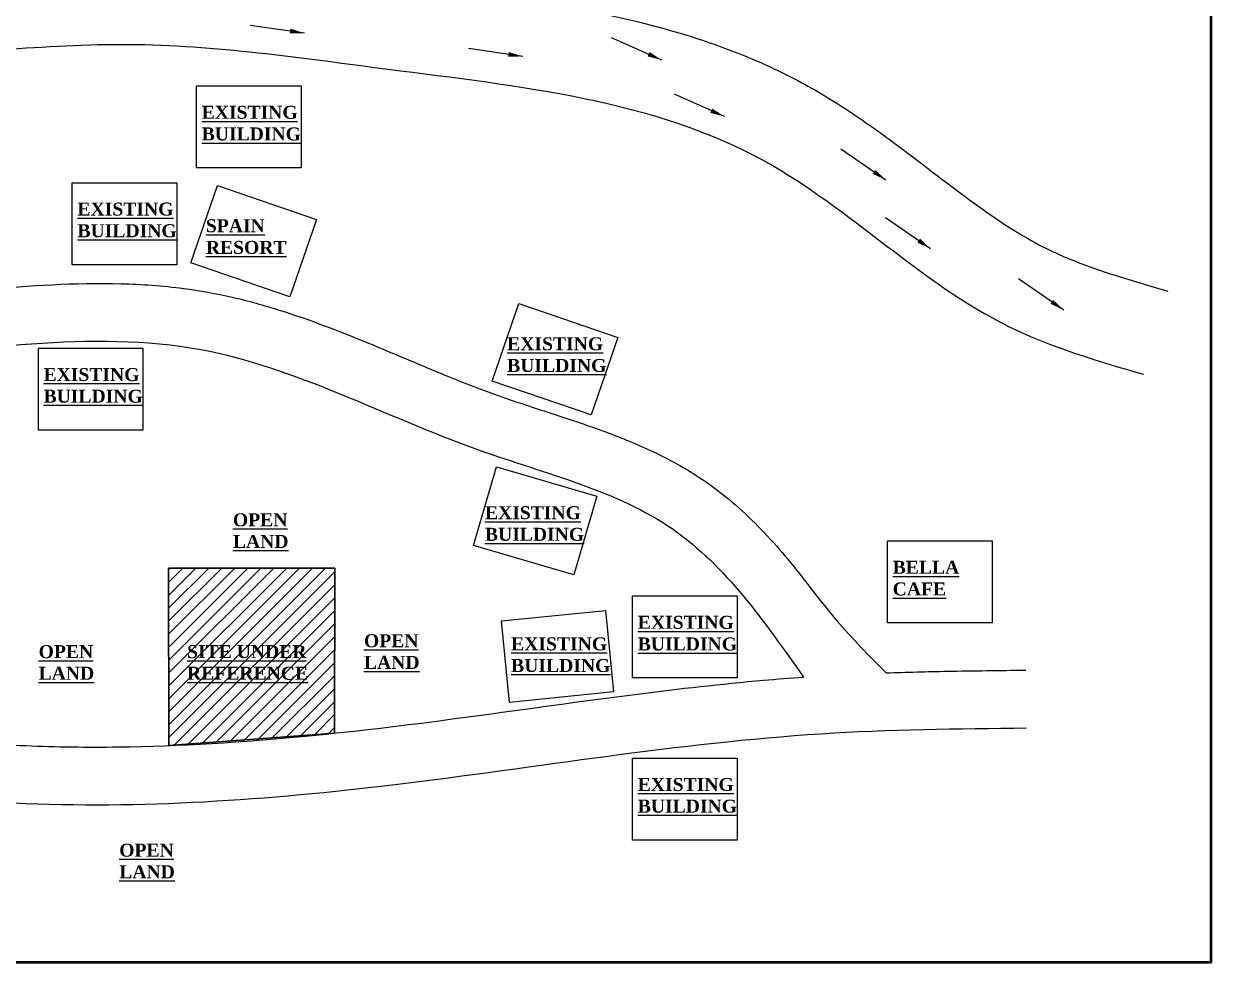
# Model space of a CAD drawing. Header units: metres. Extents: x 0 to 242, y 0 to 134.
# Drawn here: x 158.65 to 199.78, y 79.87 to 112.39 of the extents above; entities that cross this region are included whole.
import ezdxf

# ---------------------------------------------------------------- set-up
doc = ezdxf.new("R2010")
doc.units = ezdxf.units.M
doc.header["$MEASUREMENT"] = 0
doc.linetypes.add('CENTER2', pattern=[28.575, 19.05, -3.175, 3.175, -3.175])
doc.layers.add('BOUNDARY', color=2, linetype='CENTER2', lineweight=30)
doc.layers.add('LOCATION_PLAN', color=7, linetype='Continuous', lineweight=50)
doc.styles.get("Standard").update_dxf_attribs({"font": 'arial.ttf'})
doc.dimstyles.get("Standard").update_dxf_attribs({"dimtxt": 0.18, "dimasz": 0.18, "dimexe": 0.18, "dimexo": 0.0625, "dimgap": 0.09, "dimtad": 0, "dimtih": 1, "dimtoh": 1, "dimdec": 4, "dimzin": 0, "dimdsep": 46, "dimtxsty": 'Standard', "dimcen": 0.09, "dimadec": 0, "dimazin": 0, "dimtfac": 1, "dimtdec": 4, "dimtofl": 0, "dimtmove": 0, "dimatfit": 3, "dimfxl": 1, "dimtolj": 1, "dimtzin": 0, "dimarcsym": 0})

msp = doc.modelspace()

# ---------------------------------------------------------------- hatches: boundary and pattern name
h = msp.add_hatch()
h.set_pattern_fill('ANSI31', color=256, scale=0.1)
h.set_pattern_definition([(45, (-5412.08798, -494.63956), (-0.224506403, 0.224506403), [])])
edge = h.paths.add_edge_path()
edge.add_line((169.42, 93.528), (163.662, 93.528))
edge.add_line((163.662, 93.528), (163.674, 87.376))
edge.add_line((163.674, 87.376), (166.283, 87.523))
edge.add_spline(control_points=[(166.283, 87.523), (166.992, 87.575), (167.701, 87.635), (168.748, 87.735), (169.084, 87.769), (169.42, 87.804)], knot_values=[40.5932, 40.5932, 40.5932, 40.5932, 42.768324, 42.768324, 43.796543, 43.796543, 43.796543, 43.796543], degree=3, periodic=0)
edge.add_line((169.42, 87.804), (169.42, 93.528))
h.paths.add_polyline_path([(164.157, 89.398), (168.511, 89.398), (168.511, 91.111), (164.157, 91.111)], flags=24)

# ---------------------------------------------------------------- linework, layer by layer
for points in [[(164.631, 110.231), (168.252, 110.231), (168.252, 107.389), (164.631, 107.389)], [(160.329, 106.878), (163.949, 106.878), (163.949, 104.037), (160.329, 104.037)], [(165.363, 106.785), (168.786, 105.608), (167.862, 102.921), (164.438, 104.099)], [(175.8, 102.694), (179.223, 101.516), (178.299, 98.83), (174.875, 100.007)], [(159.154, 101.143), (162.774, 101.143), (162.774, 98.302), (159.154, 98.302)], [(175.022, 97.033), (178.496, 96.014), (177.696, 93.288), (174.222, 94.306)], [(188.566, 94.466), (192.187, 94.466), (192.187, 91.625), (188.566, 91.625)], [(179.736, 92.558), (183.357, 92.558), (183.357, 89.717), (179.736, 89.717)], [(175.191, 91.692), (178.793, 92.058), (179.08, 89.232), (175.478, 88.866)], [(179.736, 86.94), (183.357, 86.94), (183.357, 84.099), (179.736, 84.099)]]:
    msp.add_lwpolyline(points, close=True)
for points, knots in [([(130.119, 114.666), (130.753, 114.705), (131.391, 114.744), (133.313, 114.855), (134.608, 114.922), (137.042, 115), (138.177, 115.017), (140.089, 114.995), (140.865, 114.971), (142.392, 114.896), (143.147, 114.847), (145.389, 114.683), (146.851, 114.552), (149.302, 114.373), (150.307, 114.312), (151.854, 114.261), (152.406, 114.251), (153.398, 114.255), (153.838, 114.265), (154.739, 114.299), (155.197, 114.323), (156.589, 114.406), (157.543, 114.477), (159.433, 114.597), (160.365, 114.647), (161.918, 114.676), (162.53, 114.674), (163.737, 114.638), (164.333, 114.605), (166.107, 114.477), (167.266, 114.35), (169.387, 114.088), (170.353, 113.957), (171.781, 113.771), (172.252, 113.711), (173.208, 113.589), (173.692, 113.528), (175.157, 113.334), (176.151, 113.193), (178.769, 112.742), (180.41, 112.385), (182.691, 111.639), (183.344, 111.396), (184.483, 110.906), (184.972, 110.674), (185.773, 110.25), (186.088, 110.072), (186.695, 109.706), (186.99, 109.519), (187.851, 108.948), (188.394, 108.556), (189.858, 107.465), (190.732, 106.775), (192.406, 105.561), (193.204, 105.039), (194.164, 104.551), (194.348, 104.464), (194.735, 104.293), (194.935, 104.21), (195.553, 103.968), (195.991, 103.816), (197.027, 103.484), (197.639, 103.305), (198.276, 103.12)], [0, 0, 0, 0, 1.903306, 1.903306, 5.709918, 5.709918, 8.987782, 8.987782, 11.18581, 11.18581, 13.383838, 13.383838, 17.779894, 17.779894, 20.918064, 20.918064, 22.687139, 22.687139, 24.123617, 24.123617, 25.560096, 25.560096, 28.433053, 28.433053, 31.102307, 31.102307, 32.780605, 32.780605, 34.458902, 34.458902, 37.815498, 37.815498, 40.697401, 40.697401, 42.113867, 42.113867, 43.530333, 43.530333, 46.363264, 46.363264, 50.928437, 50.928437, 52.765988, 52.765988, 54.1685, 54.1685, 55.089497, 55.089497, 56.010494, 56.010494, 57.852487, 57.852487, 61.184748, 61.184748, 64.517009, 64.517009, 65.303318, 65.303318, 66.089627, 66.089627, 67.662246, 67.662246, 69.636776, 69.636776, 69.636776, 69.636776]), ([(130.302, 111.671), (133.674, 111.878), (141.42, 112.354), (152.057, 110.74), (162.393, 112.084), (172.653, 110.54), (183.997, 109.413), (190.946, 102.129), (195.834, 100.706), (197.437, 100.239)], [0, 0, 0, 0, 10.115312, 23.237999, 32.017872, 41.041879, 54.49433, 64.670909, 69.636776, 69.636776, 69.636776, 69.636776]), ([(129.727, 87.64), (130.846, 89.564), (131.044, 89.959), (131.651, 91.151), (132.074, 91.957), (132.952, 93.473), (133.397, 94.184), (134.445, 95.664), (135.06, 96.426), (136.397, 97.861), (137.121, 98.536), (138.588, 99.693), (139.321, 100.188), (140.605, 100.898), (141.136, 101.151), (142.222, 101.585), (142.771, 101.763), (144.861, 102.321), (146.404, 102.49), (149.421, 102.676), (150.898, 102.693), (152.725, 102.785), (153.129, 102.811), (153.951, 102.872), (154.364, 102.907), (155.611, 103.019), (156.453, 103.102), (158.848, 103.313), (160.421, 103.422), (162.736, 103.359), (163.457, 103.308), (164.745, 103.141), (165.315, 103.039), (166.425, 102.784), (166.967, 102.633), (168.564, 102.13), (169.586, 101.731), (171.275, 101.036), (171.954, 100.746), (173.28, 100.194), (173.926, 99.931), (174.909, 99.563), (175.247, 99.442), (175.946, 99.205), (176.304, 99.088), (177.397, 98.731), (178.151, 98.487), (179.461, 97.996), (180.014, 97.769), (181.103, 97.242), (181.64, 96.943), (182.517, 96.352), (182.857, 96.09), (183.499, 95.545), (183.803, 95.26), (184.669, 94.379), (185.188, 93.758), (186.25, 92.384), (186.778, 91.626), (188.515, 89.896)], [0, 0, 0, 0, 1.314133, 1.314133, 3.9424, 3.9424, 6.264306, 6.264306, 8.856891, 8.856891, 11.449477, 11.449477, 13.756642, 13.756642, 15.280705, 15.280705, 16.804769, 16.804769, 21.081677, 21.081677, 25.358586, 25.358586, 26.596953, 26.596953, 27.83532, 27.83532, 30.312055, 30.312055, 34.808645, 34.808645, 36.821779, 36.821779, 38.390388, 38.390388, 39.958996, 39.958996, 43.096213, 43.096213, 45.2729, 45.2729, 47.389234, 47.389234, 48.51354, 48.51354, 49.637846, 49.637846, 51.886458, 51.886458, 53.507388, 53.507388, 55.102608, 55.102608, 56.192204, 56.192204, 57.281799, 57.281799, 59.46099, 59.46099, 62.047756, 62.047756, 62.047756, 62.047756]), ([(132.44, 88.278), (133.43, 90.258), (135.684, 94.763), (142.567, 100.953), (153.335, 100.341), (164.442, 102.468), (173.29, 97.594), (181.509, 95.672), (184.301, 91.679), (185.651, 89.748)], [0, 0, 0, 0, 6.659111, 15.148767, 25.759094, 37.720666, 47.936407, 55.223622, 62.047756, 62.047756, 62.047756, 62.047756]), ([(132.44, 88.278), (133.984, 88.58), (135.541, 88.769), (138.702, 88.976), (140.305, 88.988), (143.46, 88.881), (145.01, 88.763), (148.062, 88.458), (149.567, 88.274), (152.555, 87.912), (154.038, 87.735), (156.583, 87.498), (157.649, 87.419), (159.778, 87.328), (160.849, 87.315), (164.072, 87.358), (166.238, 87.495), (170.312, 87.885), (172.214, 88.122), (176.042, 88.639), (177.968, 88.915), (181.355, 89.344), (182.809, 89.511), (184.732, 89.68), (185.191, 89.716), (185.651, 89.748)], [6.900938, 6.900938, 6.900938, 6.900938, 11.345688, 11.345688, 15.92741, 15.92741, 20.423532, 20.423532, 24.919655, 24.919655, 29.461116, 29.461116, 32.787918, 32.787918, 36.11472, 36.11472, 42.768324, 42.768324, 48.584118, 48.584118, 54.399912, 54.399912, 58.718648, 58.718648, 60.065588, 60.065588, 60.065588, 60.065588]), ([(188.515, 89.896), (189.225, 89.92), (189.933, 89.938), (191.55, 89.968), (192.458, 89.978), (193.361, 89.988)], [62.86709, 62.86709, 62.86709, 62.86709, 64.957065, 64.957065, 67.662939, 67.662939, 67.662939, 67.662939]), ([(126.171, 84.482), (128.343, 85.17), (134.19, 87.02), (145.18, 87.139), (157.963, 84.833), (172.092, 85.862), (183.67, 87.88), (191.004, 87.962), (193.383, 87.988)], [0, 0, 0, 0, 6.812559, 18.340004, 32.452314, 45.688914, 60.533413, 67.662939, 67.662939, 67.662939, 67.662939])]:
    msp.add_open_spline(points, degree=3, knots=knots)
at = {"layer": 'BOUNDARY'}
msp.add_lwpolyline([(163.662, 93.528), (169.42, 93.528), (169.409, 87.803), (163.674, 87.376)], close=True, dxfattribs=at)
at = {"layer": 'LOCATION_PLAN'}
msp.add_lwpolyline([(119.685, 118.794), (119.685, 79.867), (199.781, 79.867), (199.781, 118.794), (119.685, 118.794)], dxfattribs=at)

# ---------------------------------------------------------------- texts
at = {"ltscale": 0.1, "char_height": 0.45, "attachment_point": 1}
for s, width, insert in [('{\\fTimes New Roman|b1|i0|c0|p18;\\LEXISTING BUILDING}', 3.06873, (164.811, 109.543)), ('{\\fTimes New Roman|b1|i0|c0|p18;\\LEXISTING BUILDING}', 3.06873, (160.508, 106.19)), ('{\\fTimes New Roman|b1|i0|c0|p18;\\LSPAIN RESORT}', 3.06873, (164.955, 105.612)), ('{\\fTimes New Roman|b1|i0|c0|p18;\\LEXISTING BUILDING}', 3.06873, (175.392, 101.521)), ('{\\fTimes New Roman|b1|i0|c0|p18;\\LEXISTING BUILDING}', 3.06873, (159.333, 100.456)), ('{\\fTimes New Roman|b1|i0|c0|p18;\\LEXISTING BUILDING}', 3.06873, (174.622, 95.67)), ('{\\fTimes New Roman|b1|i0|c0|p18;\\LOPEN LAND}', 3.06873, (165.892, 95.423)), ('{\\fTimes New Roman|b1|i0|c0|p18;\\LBELLA CAFE}', 3.06873, (188.746, 93.778)), ('{\\fTimes New Roman|b1|i0|c0|p18;\\LEXISTING BUILDING}', 3.06873, (179.916, 91.871)), ('{\\fTimes New Roman|b1|i0|c0|p18;\\LOPEN LAND}', 3.06873, (170.431, 91.233)), ('{\\fTimes New Roman|b1|i0|c0|p18;\\LEXISTING BUILDING}', 3.06873, (175.53, 91.125)), ('{\\fTimes New Roman|b1|i0|c0|p18;\\LOPEN LAND}', 3.06873, (159.162, 90.856)), ('{\\fTimes New Roman|b1|i0|c0|p18;\\LSITE UNDER REFERENCE}', 4.22743, (164.304, 90.856)), ('{\\fTimes New Roman|b1|i0|c0|p18;\\LEXISTING BUILDING}', 3.06873, (179.916, 86.252)), ('{\\fTimes New Roman|b1|i0|c0|p18;\\LOPEN LAND}', 3.06873, (161.955, 83.976))]:
    msp.add_mtext_dynamic_manual_height_columns(s, width=width, gutter_width=0.95, heights=[0], dxfattribs=dict(at, insert=insert))

# ---------------------------------------------------------------- leaders
for points in [[(168.367, 112.061), (166.486, 112.33)], [(180.747, 111.127), (179.011, 111.9)], [(175.931, 111.254), (174.05, 111.523)], [(182.919, 109.171), (181.183, 109.944)], [(188.513, 106.97), (186.946, 108.045)], [(190.059, 104.588), (188.492, 105.664)], [(194.67, 102.467), (193.104, 103.543)]]:
    msp.add_leader(points, dimstyle='Standard', override={"dimasz": 0.5, "dimgap": 0.09, "dimtad": 0})

doc.saveas('drawing.dxf')
